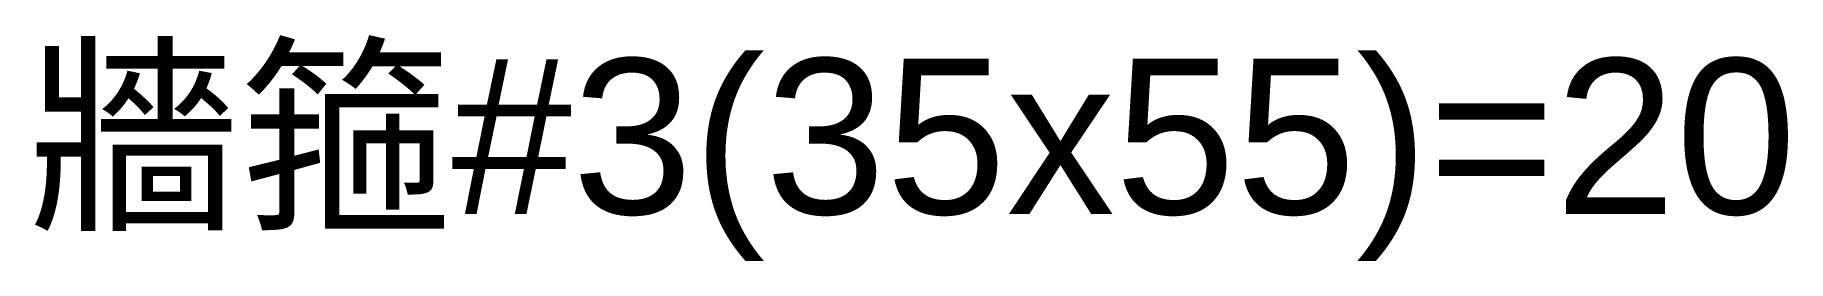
# Model space of a CAD drawing. Header units: millimetres. Extents: x 156 to 551, y 163 to 213.
import ezdxf

# ---------------------------------------------------------------- set-up
doc = ezdxf.new("R2010")
doc.units = ezdxf.units.MM
doc.styles.get("Standard").update_dxf_attribs({"font": 'arial.ttf'})

msp = doc.modelspace()

# ---------------------------------------------------------------- texts
msp.add_text('牆箍#3(35x55)=20', height=35).set_placement((154.46, 173.08))

doc.saveas('drawing.dxf')
